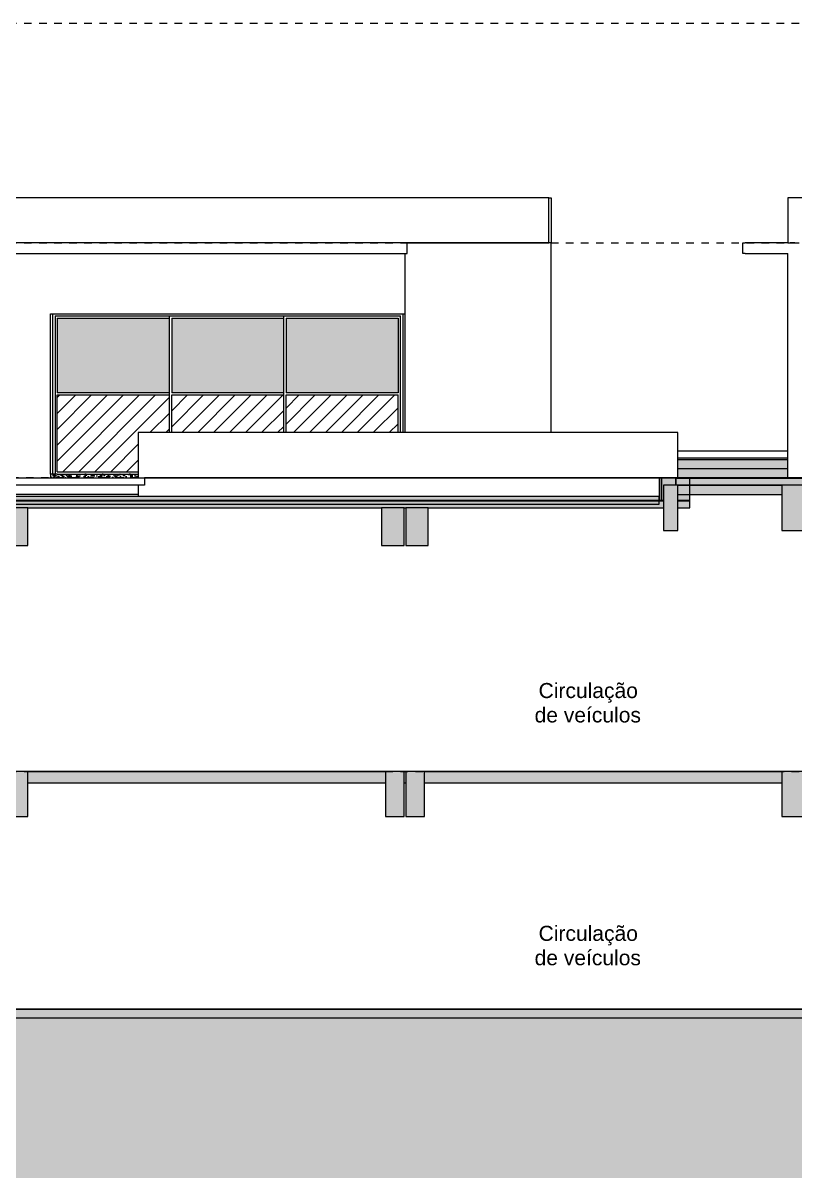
# Model space of a CAD drawing. Header units: metres. Extents: x -96 to 123, y 1 to 648.
# Drawn here: x -45.77 to -35.51, y 586.88 to 602.22 of the extents above; entities that cross this region are included whole.
import ezdxf

# ---------------------------------------------------------------- set-up
doc = ezdxf.new("R2010")
doc.units = ezdxf.units.M
doc.linetypes.add('_Tracejado longo', pattern=[0.014288, 0.009525, -0.004763])
doc.linetypes.add('IMPORT-LINHA_DE_FRONTEIRA', pattern=[0.065, 0.025, -0.00375, 0, -0.00375, 0, -0.00375, 0, -0.00375, 0.025, 0])
for name, color, linetype, lineweight in [('A-ANNO-TEXT', 7, 'Continuous', 5), ('A-DETL', 7, 'Continuous', 5), ('A-DETL-GENF', 7, 'Continuous', 5), ('A-DOOR', 7, 'Continuous', 5), ('A-DOOR-FRAM', 7, 'Continuous', 5), ('A-FLOR-CASE', 7, 'Continuous', 5), ('A-FLOR-LEVL', 7, 'Continuous', 5), ('A-FLOR-OTLN', 7, 'Continuous', 5), ('A-FLOR-PATT', 7, 'Continuous', 20), ('A-FLOR-STRS', 7, 'Continuous', 5), ('A-WALL', 7, 'Continuous', 5), ('A-WALL-PATT', 7, 'Continuous', 20), ('C-PKNG', 7, 'Continuous', 5), ('Dimensões', 7, 'Continuous', 5), ('DIVISA1', 7, 'Continuous', 5), ('GLEBA4_LOTE_78', 7, 'Continuous', 5), ('MURO1', 7, 'Continuous', 5)]:
    doc.layers.add(name, color=color, linetype=linetype, lineweight=lineweight)
doc.layers.add('LUC-PLA-EP-001-IMP-R00 - Sobreposição RVT_dwg', color=7, linetype='Continuous', lineweight=5, true_color=0x767676)
doc.styles.add('Arial_1', font='arial.ttf', dxfattribs={"height": 0.2})
pattern_1 = [(0, (-45.767, 595.358), (0.4064, 0.00502), [0.03353, -0.27127, 0.03353, -0.27127, -1.626]), (0, (-45.767, 595.358), (0.4064, 0.00502), [-0.6096, 0.03353, -0.57607, 0.03353, -0.27127, -0.7112]), (0, (-45.767, 595.358), (0.4064, 0.00502), [-1.524, 0.03353, -0.16967, 0.03353, -0.47447]), (175.105, (-45.615, 595.361), (-0.291191343, 0.014891664), [0.01683, -0.13613, 0.01683, -0.95191]), (175.105, (-45.615, 595.361), (-0.291191343, 0.014891664), [-0.16978, -0.13613, 0.01683, -0.28909, -0.50986]), (175.105, (-45.615, 595.361), (-0.291191343, 0.014891664), [-0.61183, 0.01683, -0.13613, 0.01683, -0.34008]), (175.105, (-45.615, 595.361), (-0.291191343, 0.014891664), [-0.78161, -0.08515, 0.01683, -0.2381]), (184.895, (-45.564, 595.371), (-0.11521098, -0.01991358), [0.01683, -0.13613, -0.96873]), (184.895, (-45.564, 595.371), (-0.11521098, -0.01991358), [-0.15296, 0.01683, -0.13613, -0.81578]), (184.895, (-45.564, 595.371), (-0.11521098, -0.01991358), [-0.30592, 0.01683, -0.28909, -0.50986]), (184.895, (-45.564, 595.371), (-0.11521098, -0.01991358), [-0.61183, 0.01683, -0.13613, -0.3569]), (184.895, (-45.564, 595.371), (-0.11521098, -0.01991358), [-0.76479, 0.01683, -0.08515, -0.25493]), (184.895, (-45.564, 595.371), (-0.11521098, -0.01991358), [-0.86676, 0.01683, -0.2381])]
pattern_2 = [(45, (-45.767, 618.222), (-0.106066, 0.106066), [])]

# ---------------------------------------------------------------- blocks, each defined once
blk = doc.blocks.new('xok - vaga carro - 2_5 x 5_0 m-2137348-Section 1')
at = {"layer": 'C-PKNG'}
for p, q in [((-50.196, 592.28), (-50.698, 592.28)), ((-46.006, 592.28), (-49.896, 592.28)), ((-45.698, 592.28), (-45.706, 592.28))]:
    blk.add_line(p, q, dxfattribs=at)
blk = doc.blocks.new('xok - vaga carro - 2_5 x 5_0 m-V1-Section 1')
at = {"layer": 'C-PKNG'}
for p, q in [((-40.956, 592.28), (-45.698, 592.28)), ((-40.698, 592.28), (-40.706, 592.28))]:
    blk.add_line(p, q, dxfattribs=at)
blk = doc.blocks.new('xok - vaga carro - 2_5 x 5_0 m-V2-Section 1')
at = {"layer": 'C-PKNG'}
for p, q in [((-40.686, 592.28), (-40.698, 592.28)), ((-35.698, 592.28), (-40.436, 592.28))]:
    blk.add_line(p, q, dxfattribs=at)
blk = doc.blocks.new('xok - vaga carro - 2_5 x 5_0 m-V3-Section 1')
at = {"layer": 'C-PKNG'}
for p, q in [((-35.686, 592.28), (-35.698, 592.28)), ((-31.496, 592.28), (-35.386, 592.28)), ((-30.698, 592.28), (-31.196, 592.28))]:
    blk.add_line(p, q, dxfattribs=at)
blk = doc.blocks.new('xok - vaga carro - 2_5 x 5_0 m-V7-Section 1')
at = {"layer": 'C-PKNG'}
blk.add_line((-79.73, 592.28), (-84.73, 592.28), dxfattribs=at)
blk = doc.blocks.new('xok - porta - correr multifolhas com trava - 4770 x 2240 - 3fls 2-3912925-Section 1')
at = {"layer": 'A-DOOR', "true_color": 0xe6e6e6}
for points in [[(-45.316, 597.31), (-43.826, 597.31), (-43.826, 598.3), (-45.316, 598.3), (-45.316, 598.166)], [(-43.795, 597.31), (-42.306, 597.31), (-42.306, 598.3), (-43.796, 598.3), (-43.796, 597.31)], [(-42.275, 597.31), (-40.786, 597.31), (-40.786, 598.3), (-42.276, 598.3), (-42.276, 597.31)]]:
    blk.add_hatch(color=254, dxfattribs=at).paths.add_polyline_path(points)
at = {"layer": 'A-DOOR-FRAM', "true_color": 0x808080}
h = blk.add_hatch(dxfattribs=at)
h.set_pattern_fill('FP_1', color=8, style=0, pattern_type=2)
h.set_pattern_definition(pattern_2)
h.paths.add_polyline_path([(-44.247, 596.26), (-44.241, 596.26), (-44.241, 596.78), (-43.826, 596.78), (-43.827, 597.28), (-45.316, 597.28), (-45.316, 596.26)])
h = blk.add_hatch(dxfattribs=at)
h.set_pattern_fill('FP_1', color=8, style=0, pattern_type=2)
h.set_pattern_definition(pattern_2)
h.paths.add_polyline_path([(-42.306, 596.78), (-42.307, 597.28), (-43.796, 597.28), (-43.796, 596.78), (-42.727, 596.78)])
h = blk.add_hatch(dxfattribs=at)
h.set_pattern_fill('FP_1', color=8, style=0, pattern_type=2)
h.set_pattern_definition(pattern_2)
h.paths.add_polyline_path([(-40.786, 596.78), (-40.787, 597.28), (-42.276, 597.28), (-42.276, 596.78), (-41.206, 596.78)])
at = {"layer": 'A-DOOR-FRAM'}
for p, q in [((-45.376, 596.23), (-45.376, 598.36)), ((-45.346, 598.33), (-45.346, 596.23)), ((-45.346, 598.33), (-40.756, 598.33)), ((-45.316, 598.3), (-43.826, 598.3)), ((-45.316, 598.3), (-45.316, 597.31)), ((-43.826, 596.78), (-43.826, 598.33)), ((-43.796, 598.3), (-42.306, 598.3)), ((-43.796, 598.3), (-43.796, 597.31)), ((-42.306, 596.78), (-42.306, 598.33)), ((-42.276, 598.3), (-40.786, 598.3)), ((-42.276, 598.3), (-42.276, 597.31)), ((-40.786, 598.3), (-40.786, 597.31)), ((-40.756, 596.78), (-40.756, 598.33)), ((-40.726, 598.36), (-40.726, 596.78)), ((-43.826, 597.31), (-45.316, 597.31)), ((-45.316, 596.26), (-45.316, 597.28)), ((-45.316, 597.28), (-43.826, 597.28)), ((-42.306, 597.31), (-43.796, 597.31)), ((-43.796, 596.78), (-43.796, 597.28)), ((-43.796, 597.28), (-42.306, 597.28)), ((-40.786, 597.31), (-42.276, 597.31)), ((-42.276, 596.78), (-42.276, 597.28)), ((-42.276, 597.28), (-40.786, 597.28)), ((-40.786, 596.78), (-40.786, 597.28)), ((-45.346, 596.23), (-45.376, 596.23)), ((-45.316, 596.26), (-44.241, 596.26))]:
    blk.add_line(p, q, dxfattribs=at)
blk = doc.blocks.new('XOK - Soleira Paramétrica - Soleira Entrada Fitness - 18 x 465-3578268-Section 1')
at = {"layer": 'A-FLOR-CASE', "true_color": 0xbbbbbb}
h = blk.add_hatch(dxfattribs=at)
h.set_pattern_fill('FP_5', color=9, style=0, pattern_type=2)
h.set_pattern_definition([(45, (-45.716, 618.273), (0, 0.2155261), [0.00718, -0.10417, 0.00335, -0.10082]), (45, (-45.705, 618.268), (0, 0.2155261), [0.00718, -0.10417, 0.00335, -0.10082]), (337.5, (-45.711, 618.278), (1.7e-06, -0.2155266), [0.0127, -0.07613, 0.00335, -0.07264]), (337.5, (-45.716, 618.273), (1.7e-06, -0.2155266), [0.0127, -0.07613, 0.00335, -0.07264]), (60, (-45.767, 618.222), (-0.1016032, 0.1759782), [0.00953, -0.09684, 0.00335, -0.09348]), (120, (-45.767, 618.222), (-0.2032032, -1.8e-06), [0.00953, -0.09684, 0.00335, -0.09348]), (0, (-45.772, 618.231), (0.1016, 0.17598), [0.00953, -0.09684, 0.00335, -0.09348])])
h.paths.add_polyline_path([(-44.247, 596.229), (-44.241, 596.229), (-44.241, 596.23), (-45.316, 596.23), (-45.316, 596.229)])
at = {"layer": 'A-FLOR-CASE'}
for p, q in [((-45.316, 596.23), (-44.241, 596.23)), ((-45.316, 596.229), (-45.316, 596.23))]:
    blk.add_line(p, q, dxfattribs=at)
blk = doc.blocks.new('LUC-ARQ-001-MOD-EMB_rvt-1-Section 1')
at = {"layer": 'A-FLOR-OTLN', "true_color": 0x808080}
blk.add_hatch(color=8, dxfattribs=at).paths.add_polyline_path([(-37.071, 595.96), (-35.686, 595.96), (-35.686, 596.08), (-35.386, 596.08), (-35.386, 595.96), (-31.496, 595.96), (-31.496, 596.08), (-31.196, 596.08), (-31.196, 595.96), (-26.281, 595.96), (-26.281, 596.08), (-37.071, 596.08)])
h = blk.add_hatch(color=8, dxfattribs=at)
h.paths.add_polyline_path([(-17.833, 592.13), (-17.616, 592.13), (-17.616, 592.28), (-20.646, 592.28), (-20.646, 592.13), (-18.023, 592.13)])
h.paths.add_polyline_path([(-35.386, 592.13), (-31.496, 592.13), (-31.496, 592.28), (-35.386, 592.28), (-35.386, 592.204)])
h.paths.add_polyline_path([(-4.846, 592.13), (-4.846, 592.28), (-13.246, 592.28), (-13.246, 592.13), (-12.364, 592.13), (-12.364, 592.16), (-5.036, 592.16), (-5.036, 592.13), (-4.912, 592.13)])
h.paths.add_polyline_path([(-15.743, 592.13), (-13.436, 592.13), (-13.436, 592.28), (-17.425, 592.28), (-17.425, 592.13), (-16.123, 592.13)])
h.paths.add_polyline_path([(-80.341, 592.13), (-77.291, 592.13), (-77.291, 592.28), (-80.341, 592.28), (-80.341, 592.27)])
h.paths.add_polyline_path([(-20.836, 592.13), (-20.836, 592.28), (-23.866, 592.28), (-23.866, 592.13), (-21.444, 592.13)])
h.paths.add_polyline_path([(-77.101, 592.13), (-74.016, 592.13), (-74.016, 592.28), (-77.101, 592.28), (-77.101, 592.205)])
h.paths.add_polyline_path([(-56.498, 592.13), (-56.101, 592.13), (-56.101, 592.28), (-56.498, 592.28)])
h.paths.add_polyline_path([(-55.911, 592.13), (-53.221, 592.13), (-53.221, 592.28), (-55.911, 592.28), (-55.911, 592.278)])
h.paths.add_polyline_path([(-53.031, 592.13), (-50.196, 592.13), (-50.196, 592.28), (-53.031, 592.28), (-53.031, 592.268)])
h.paths.add_polyline_path([(-24.165, 592.13), (-24.165, 592.28), (-27.571, 592.28), (-27.571, 592.13)])
h.paths.add_polyline_path([(-49.896, 592.13), (-46.006, 592.13), (-46.006, 592.28), (-49.896, 592.28), (-49.896, 592.256)])
h.paths.add_polyline_path([(-40.956, 592.13), (-40.956, 592.28), (-45.706, 592.28), (-45.706, 592.13)])
h.paths.add_polyline_path([(-35.686, 592.13), (-35.686, 592.28), (-40.436, 592.28), (-40.436, 592.13)])
h.paths.add_polyline_path([(-40.706, 592.13), (-40.686, 592.13), (-40.686, 592.28), (-40.706, 592.28), (-40.706, 592.223)])
h.paths.add_polyline_path([(-27.761, 592.13), (-27.761, 592.28), (-31.196, 592.28), (-31.196, 592.13)])
h = blk.add_hatch(color=8, dxfattribs=at)
h.paths.add_polyline_path([(-63.629, 589), (-14.264, 589), (-14.264, 589.12), (-68.23, 589.12), (-68.23, 589), (-63.819, 589)])
h.paths.add_polyline_path([(-73.727, 589), (-73.727, 589.12), (-90.031, 589.12), (-90.031, 589), (-73.73, 589)])
at = {"layer": 'A-FLOR-PATT', "lineweight": 5, "true_color": 0xe5e5e5}
h = blk.add_hatch(dxfattribs=at)
h.set_pattern_fill('FP_3', color=254, style=0, pattern_type=2)
h.set_pattern_definition(pattern_1)
h.paths.add_polyline_path([(-44.241, 596.18), (-44.241, 596.229), (-45.316, 596.229), (-45.316, 596.23), (-45.406, 596.23), (-45.406, 596.18), (-44.247, 596.18)])
h = blk.add_hatch(dxfattribs=at)
h.set_pattern_fill('FP_3', color=254, style=0, pattern_type=2)
h.set_pattern_definition(pattern_1)
h.paths.add_polyline_path([(-44.241, 596.18), (-44.241, 596.229), (-45.316, 596.229), (-45.316, 596.23), (-45.406, 596.23), (-45.406, 596.18), (-44.247, 596.18)])
at = {"layer": 'A-FLOR-PATT', "lineweight": 5, "true_color": 0x808080}
for points in [[(-26.385, 596.17), (-26.195, 596.17), (-26.195, 596.18), (-37.098, 596.18), (-37.098, 596.17), (-26.575, 596.17)], [(-30.755, 596.08), (-26.195, 596.08), (-26.195, 596.17), (-37.098, 596.17), (-37.098, 596.08), (-30.945, 596.08)], [(-38.166, 595.83), (-37.318, 595.83), (-37.318, 595.93), (-55.067, 595.93), (-55.067, 595.88), (-54.986, 595.88), (-54.986, 595.83), (-39.686, 595.83)]]:
    blk.add_hatch(color=8, dxfattribs=at).paths.add_polyline_path(points)
h = blk.add_hatch(color=8, dxfattribs=at)
h.paths.add_polyline_path([(-49.567, 595.87), (-37.261, 595.87), (-37.261, 595.88), (-55.237, 595.88), (-55.236, 595.88), (-54.986, 595.88), (-54.986, 595.87), (-49.757, 595.87)])
h.paths.add_polyline_path([(-36.908, 595.87), (-36.908, 595.88), (-37.071, 595.88), (-37.071, 595.87)])
h = blk.add_hatch(color=8, dxfattribs=at)
h.paths.add_polyline_path([(-48.047, 595.78), (-37.261, 595.78), (-37.261, 595.87), (-54.986, 595.87), (-54.986, 595.78), (-48.807, 595.78)])
h.paths.add_polyline_path([(-36.908, 595.78), (-36.908, 595.87), (-37.071, 595.87), (-37.071, 595.78)])
at = {"layer": 'A-FLOR-STRS', "true_color": 0xdcdcdc}
for points in [[(-36.646, 596.42), (-35.606, 596.42), (-35.606, 596.44), (-37.068, 596.44), (-37.068, 596.42)], [(-35.886, 596.3), (-35.606, 596.3), (-35.606, 596.42), (-37.068, 596.42), (-37.068, 596.3), (-36.646, 596.3)], [(-35.886, 596.18), (-35.606, 596.18), (-35.606, 596.3), (-37.068, 596.3), (-37.068, 596.18), (-36.646, 596.18)]]:
    blk.add_hatch(color=254, dxfattribs=at).paths.add_polyline_path(points)
at = {"layer": 'A-WALL', "true_color": 0xffb76f}
blk.add_hatch(color=31, dxfattribs=at).paths.add_polyline_path([(-37.318, 595.88), (-37.288, 595.88), (-37.288, 596.18), (-37.318, 596.18)])
at = {"layer": 'A-WALL-PATT', "lineweight": 5, "true_color": 0xffb76f}
for points in [[(-37.261, 595.88), (-37.261, 596.08), (-37.098, 596.08), (-37.098, 596.18), (-37.288, 596.18), (-37.288, 595.88)], [(-37.071, 595.88), (-36.908, 595.88), (-36.908, 596.18), (-37.098, 596.18), (-37.098, 596.08), (-37.071, 596.08)]]:
    blk.add_hatch(color=31, dxfattribs=at).paths.add_polyline_path(points)
at = {"layer": 'A-FLOR-OTLN'}
for p, q in [((-37.068, 596.54), (-35.606, 596.54)), ((-35.606, 596.44), (-37.068, 596.44)), ((-46.156, 596.18), (-44.155, 596.18)), ((-45.316, 596.23), (-45.406, 596.23)), ((-45.406, 596.229), (-45.406, 596.18)), ((-44.155, 596.18), (-44.155, 596.08)), ((-37.098, 596.17), (-37.098, 596.08)), ((-26.195, 596.17), (-37.098, 596.17)), ((-44.155, 596.08), (-46.156, 596.08)), ((-44.241, 595.96), (-46.126, 595.96)), ((-37.071, 596.08), (-35.686, 596.08)), ((-37.261, 595.87), (-54.986, 595.87)), ((-36.908, 595.87), (-37.071, 595.87)), ((-36.908, 595.78), (-36.908, 595.87)), ((-45.706, 595.78), (-41.006, 595.78)), ((-40.706, 595.78), (-40.686, 595.78)), ((-40.386, 595.78), (-37.261, 595.78)), ((-37.071, 595.78), (-36.908, 595.78))]:
    blk.add_line(p, q, dxfattribs=at)
at = {"layer": 'A-FLOR-OTLN', "color": 8, "true_color": 0x808080}
for p, q in [((-26.195, 596.18), (-37.098, 596.18)), ((-37.098, 596.18), (-37.098, 596.17)), ((-37.261, 595.88), (-54.986, 595.88)), ((-36.908, 595.88), (-37.071, 595.88)), ((-36.908, 595.87), (-36.908, 595.88))]:
    blk.add_line(p, q, dxfattribs=at)
at = {"layer": 'A-FLOR-OTLN', "lineweight": 20}
for p, q in [((-35.686, 596.08), (-37.071, 596.08)), ((-37.071, 595.96), (-35.686, 595.96)), ((-37.318, 595.93), (-55.067, 595.93)), ((-54.986, 595.83), (-37.318, 595.83)), ((-37.318, 595.83), (-37.318, 595.93)), ((-40.956, 592.28), (-45.706, 592.28)), ((-40.686, 592.28), (-40.706, 592.28)), ((-35.686, 592.28), (-40.436, 592.28)), ((-45.706, 592.13), (-40.956, 592.13)), ((-40.706, 592.13), (-40.686, 592.13)), ((-40.436, 592.13), (-35.686, 592.13)), ((-14.264, 589.12), (-56.808, 589.12))]:
    blk.add_line(p, q, dxfattribs=at)
at = {"layer": 'A-FLOR-STRS'}
for p, q in [((-35.606, 596.42), (-37.068, 596.42)), ((-35.606, 596.3), (-37.068, 596.3))]:
    blk.add_line(p, q, dxfattribs=at)
at = {"layer": 'A-WALL'}
for p, q in [((-38.782, 599.9), (-53.481, 599.9)), ((-38.782, 599.9), (-38.752, 599.9)), ((-38.782, 599.3), (-38.782, 599.9)), ((-38.752, 599.9), (-38.752, 599.3)), ((-25.996, 599.9), (-35.606, 599.9)), ((-35.606, 599.9), (-35.606, 599.3)), ((-40.666, 599.3), (-49.251, 599.3)), ((-38.752, 599.3), (-40.666, 599.3)), ((-40.666, 599.3), (-38.782, 599.3)), ((-40.666, 599.16), (-40.666, 599.3)), ((-38.752, 596.78), (-38.752, 599.3)), ((-36.206, 599.16), (-36.206, 599.3)), ((-36.206, 599.3), (-36.176, 599.3)), ((-35.606, 599.3), (-36.176, 599.3)), ((-35.606, 599.3), (-35.514, 599.3)), ((-35.606, 599.3), (-35.576, 599.3)), ((-35.514, 599.3), (-35.576, 599.3)), ((-49.251, 599.16), (-40.666, 599.16)), ((-40.696, 599.16), (-40.696, 596.78)), ((-36.176, 599.16), (-36.206, 599.16)), ((-36.176, 599.16), (-35.606, 599.16)), ((-35.606, 596.18), (-35.606, 599.16)), ((-45.406, 596.229), (-45.406, 598.36)), ((-45.406, 598.36), (-40.696, 598.36)), ((-45.376, 596.23), (-45.376, 598.36)), ((-40.726, 598.36), (-40.726, 596.78)), ((-37.068, 596.78), (-44.241, 596.78)), ((-44.241, 596.78), (-44.241, 596.18)), ((-37.068, 596.18), (-37.068, 596.78)), ((-45.316, 596.23), (-45.376, 596.23)), ((-37.318, 596.18), (-44.155, 596.18)), ((-44.241, 596.08), (-44.241, 595.93))]:
    blk.add_line(p, q, dxfattribs=at)
at = {"layer": 'A-WALL', "lineweight": 20}
for p, q in [((-37.288, 596.18), (-37.318, 596.18)), ((-37.318, 596.18), (-37.318, 595.88)), ((-37.288, 596.18), (-37.288, 595.88)), ((-37.098, 596.18), (-37.288, 596.18)), ((-37.288, 595.88), (-37.288, 596.18)), ((-37.098, 596.08), (-37.098, 596.18)), ((-37.098, 596.18), (-37.098, 596.08)), ((-36.908, 596.18), (-37.098, 596.18)), ((-36.908, 595.88), (-36.908, 596.18)), ((-37.318, 595.88), (-37.288, 595.88)), ((-37.288, 595.88), (-37.261, 595.88)), ((-37.071, 595.88), (-36.908, 595.88))]:
    blk.add_line(p, q, dxfattribs=at)
at = {"layer": 'A-DOOR', "color": 253, "lineweight": 5, "true_color": 0x999999}
blk.add_blockref('xok - porta - correr multifolhas com trava - 4770 x 2240 - 3fls 2-3912925-Section 1', (0, 0), dxfattribs=at)
at = {"layer": 'A-FLOR-CASE', "color": 253, "lineweight": 5, "true_color": 0x999999}
blk.add_blockref('XOK - Soleira Paramétrica - Soleira Entrada Fitness - 18 x 465-3578268-Section 1', (0, 0), dxfattribs=at)
at = {"layer": 'C-PKNG', "color": 253, "lineweight": 5, "true_color": 0x999999}
for name, p in [('xok - vaga carro - 2_5 x 5_0 m-2137348-Section 1', (0, 0)), ('xok - vaga carro - 2_5 x 5_0 m-V1-Section 1', (0, 0)), ('xok - vaga carro - 2_5 x 5_0 m-V2-Section 1', (0, 0)), ('xok - vaga carro - 2_5 x 5_0 m-V3-Section 1', (0, 0)), ('xok - vaga carro - 2_5 x 5_0 m-V7-Section 1', (34.032, -3.16)), ('xok - vaga carro - 2_5 x 5_0 m-V7-Section 1', (39.032, -3.16)), ('xok - vaga carro - 2_5 x 5_0 m-V7-Section 1', (44.032, -3.16)), ('xok - vaga carro - 2_5 x 5_0 m-V7-Section 1', (49.032, -3.16))]:
    blk.add_blockref(name, p, dxfattribs=at)
blk = doc.blocks.new('LUC-PLA-EP-001-IMP-R00 - Sobreposição RVT_dwg_PS_CRUZETA-3147893-Section 1')
at = {"layer": 'GLEBA4_LOTE_78'}
blk.add_line((1.001, 592.28), (1.301, 592.28), dxfattribs=at)
blk = doc.blocks.new('LUC-PLA-EP-001-IMP-R00 - Sobreposição RVT_dwg_PN4-3147896-Section 1')
blk.add_blockref('LUC-PLA-EP-001-IMP-R00 - Sobreposição RVT_dwg_PS_CRUZETA-3147893-Section 1', (-89.557, 0))
blk = doc.blocks.new('LUC-PLA-EP-001-IMP-R00 - Sobreposição RVT_dwg-3147753-Section 1')
at = {"layer": 'Dimensões'}
for p, q in [((-42.274, 592.28), (-43.279, 592.28)), ((-42.257, 592.28), (-43.262, 592.28)), ((-43.036, 592.28), (-43.043, 592.28)), ((-43.005, 592.28), (-42.998, 592.28)), ((-42.008, 592.28), (-42.022, 592.28)), ((-41.774, 592.28), (-40.956, 592.28)), ((-40.706, 592.28), (-40.686, 592.28)), ((-40.436, 592.28), (-35.686, 592.28))]:
    blk.add_line(p, q, dxfattribs=at)
at = {"layer": 'DIVISA1', "linetype": 'IMPORT-LINHA_DE_FRONTEIRA'}
for p, q in [((-40.956, 592.28), (-45.706, 592.28)), ((-40.686, 592.28), (-40.706, 592.28)), ((-35.686, 592.28), (-40.436, 592.28))]:
    blk.add_line(p, q, dxfattribs=at)
at = {"layer": 'MURO1'}
for p, q in [((-40.706, 592.28), (-40.686, 592.28)), ((-40.436, 592.28), (-35.686, 592.28))]:
    blk.add_line(p, q, dxfattribs=at)
at = {"layer": 'MURO1', "flags": 128}
blk.add_lwpolyline([(-45.706, 592.28), (-42.03, 592.28), (-42.007, 592.28), (-40.956, 592.28)], dxfattribs=at)
blk.add_blockref('LUC-PLA-EP-001-IMP-R00 - Sobreposição RVT_dwg_PN4-3147896-Section 1', (46.438, 0))
blk = doc.blocks.new('LUC-PLA-EP-001-IMP-R00 - Sobreposição RVT_dwg-V111-Section 1')
at = {"layer": 'Dimensões'}
for p, q in [((-42.274, 589.12), (-43.279, 589.12)), ((-42.257, 589.12), (-43.262, 589.12)), ((-43.036, 589.12), (-43.043, 589.12)), ((-43.005, 589.12), (-42.998, 589.12)), ((-42.008, 589.12), (-42.022, 589.12)), ((-41.774, 589.12), (-22.273, 589.12))]:
    blk.add_line(p, q, dxfattribs=at)
at = {"layer": 'DIVISA1', "linetype": 'IMPORT-LINHA_DE_FRONTEIRA'}
blk.add_line((-12.364, 589.12), (-90.031, 589.12), dxfattribs=at)
at = {"layer": 'MURO1', "flags": 128}
blk.add_lwpolyline([(-89.811, 589.12), (-89.95, 589.12), (-42.03, 589.12), (-42.007, 589.12), (-12.364, 589.12)], dxfattribs=at)
blk.add_blockref('LUC-PLA-EP-001-IMP-R00 - Sobreposição RVT_dwg_PN4-3147896-Section 1', (46.438, -3.16))
blk = doc.blocks.new('LUC-PLA-EP-001-IMP-R00 - Sobreposição RVT_dwg-V112-Section 1')
at = {"layer": 'Dimensões'}
for p, q in [((-42.274, 596.18), (-43.279, 596.18)), ((-42.257, 596.18), (-43.262, 596.18)), ((-43.036, 596.18), (-43.043, 596.18)), ((-43.005, 596.18), (-42.998, 596.18)), ((-42.008, 596.18), (-42.026, 596.18)), ((-41.775, 596.18), (-37.318, 596.18)), ((-41.774, 596.18), (-22.273, 596.18))]:
    blk.add_line(p, q, dxfattribs=at)
at = {"layer": 'DIVISA1', "linetype": 'IMPORT-LINHA_DE_FRONTEIRA'}
blk.add_line((-0.031, 596.18), (-90.031, 596.18), dxfattribs=at)
at = {"layer": 'MURO1', "flags": 128}
blk.add_lwpolyline([(-89.811, 596.18), (-89.34, 596.18), (-89.95, 596.18), (-42.03, 596.18), (-42.007, 596.18), (-0.049, 596.18)], dxfattribs=at)
blk.add_blockref('LUC-PLA-EP-001-IMP-R00 - Sobreposição RVT_dwg_PN4-3147896-Section 1', (46.438, 3.9))

msp = doc.modelspace()

# ---------------------------------------------------------------- hatches: boundary and pattern name
at = {"layer": 'A-DETL-GENF', "true_color": 0x808080}
h = msp.add_hatch(color=8, dxfattribs=at)
h.paths.add_polyline_path([(-90.031, 590.5), (-89.739, 590.5), (-89.739, 591.1), (-90.031, 591.1)])
h.paths.add_polyline_path([(-56.501, 591.53), (-56.501, 591.68), (-55.911, 591.68), (-55.911, 592.28), (-56.101, 592.28), (-56.101, 591.78), (-56.501, 591.78), (-56.501, 592.28), (-56.691, 592.28), (-56.691, 591.53)])
h.paths.add_polyline_path([(-35.386, 591.68), (-35.386, 592.28), (-35.686, 592.28), (-35.686, 591.68)])
h.paths.add_polyline_path([(-85.091, 591.68), (-85.091, 592.28), (-85.391, 592.28), (-85.391, 591.68)])
h.paths.add_polyline_path([(-13.436, 591.68), (-13.246, 591.68), (-13.246, 592.28), (-13.436, 592.28), (-13.436, 591.794)])
h.paths.add_polyline_path([(-40.956, 591.68), (-40.706, 591.68), (-40.706, 592.28), (-40.956, 592.28)])
h.paths.add_polyline_path([(-40.686, 591.68), (-40.436, 591.68), (-40.436, 592.28), (-40.686, 592.28)])
h.paths.add_polyline_path([(-53.031, 591.68), (-53.031, 592.28), (-53.221, 592.28), (-53.221, 591.68)])
h.paths.add_polyline_path([(-31.496, 591.68), (-31.196, 591.68), (-31.196, 592.28), (-31.496, 592.28)])
h.paths.add_polyline_path([(-17.425, 591.68), (-17.425, 592.28), (-17.616, 592.28), (-17.616, 591.68)])
h.paths.add_polyline_path([(-20.836, 591.68), (-20.646, 591.68), (-20.646, 592.28), (-20.836, 592.28)])
h.paths.add_polyline_path([(-49.896, 591.68), (-49.896, 592.28), (-50.196, 592.28), (-50.196, 591.68)])
h.paths.add_polyline_path([(-27.761, 591.68), (-27.571, 591.68), (-27.571, 592.28), (-27.761, 592.28)])
h.paths.add_polyline_path([(-45.767, 591.68), (-45.706, 591.68), (-45.706, 592.28), (-46.006, 592.28), (-46.006, 591.68)])
h.paths.add_polyline_path([(-90.031, 591.68), (-89.841, 591.68), (-89.841, 592.13), (-90.031, 592.13)])
h.paths.add_polyline_path([(-24.165, 591.68), (-23.866, 591.68), (-23.866, 592.28), (-24.165, 592.28)])
h.paths.add_polyline_path([(-77.291, 591.68), (-77.101, 591.68), (-77.101, 592.28), (-77.291, 592.28)])
h.paths.add_polyline_path([(-74.016, 591.68), (-73.826, 591.68), (-73.826, 592.28), (-74.016, 592.28)])
h.paths.add_polyline_path([(-80.341, 591.68), (-80.341, 592.27), (-80.641, 592.27), (-80.641, 591.68)])
h.paths.add_polyline_path([(-50.196, 595.08), (-49.846, 595.08), (-49.846, 595.78), (-50.196, 595.78), (-50.196, 595.618)])
h.paths.add_polyline_path([(-41.006, 595.28), (-40.706, 595.28), (-40.706, 595.78), (-41.006, 595.78), (-41.006, 595.618)])
h.paths.add_polyline_path([(-55.236, 595.28), (-54.986, 595.28), (-54.986, 595.88), (-55.236, 595.88), (-55.236, 595.618)])
h.paths.add_polyline_path([(-45.767, 595.28), (-45.706, 595.28), (-45.706, 595.78), (-46.006, 595.78), (-46.006, 595.28)])
h.paths.add_polyline_path([(-40.686, 595.28), (-40.386, 595.28), (-40.386, 595.78), (-40.686, 595.78), (-40.686, 595.618)])
h.paths.add_polyline_path([(-86.436, 595.303), (-86.436, 595.903), (-86.626, 595.903), (-86.626, 595.303)])
h.paths.add_polyline_path([(-80.341, 595.303), (-80.341, 595.903), (-80.641, 595.903), (-80.641, 595.303)])
h.paths.add_polyline_path([(-85.391, 595.303), (-85.091, 595.303), (-85.091, 595.903), (-85.391, 595.903)])
h.paths.add_polyline_path([(-75.442, 595.43), (-75.442, 596.02), (-75.631, 596.02), (-75.631, 595.43)])
h.paths.add_polyline_path([(-35.686, 595.48), (-35.386, 595.48), (-35.386, 596.08), (-35.686, 596.08), (-35.686, 595.618)])
h.paths.add_polyline_path([(-37.261, 595.48), (-37.071, 595.48), (-37.071, 596.08), (-37.261, 596.08), (-37.261, 595.618)])
h.paths.add_polyline_path([(-31.196, 595.48), (-31.196, 596.08), (-31.496, 596.08), (-31.496, 595.48)])
h.paths.add_polyline_path([(-26.031, 595.48), (-26.031, 596.08), (-26.281, 596.08), (-26.281, 595.48)])
at = {"layer": 'A-DETL-GENF', "true_color": 0x804040}
h = msp.add_hatch(dxfattribs=at)
h.set_pattern_fill('FP_7', color=17, style=0, pattern_type=2)
h.set_pattern_definition([(0, (-45.767, 618.222), (0.635, 0.635), [0.635, -0.635]), (0, (-45.767, 618.46), (0.635, 0.635), [0.635, -0.635]), (0, (-45.767, 618.699), (0.635, 0.635), [0.635, -0.635]), (90, (-45.688, 618.778), (-0.635, 0.635), [0.635, -0.635]), (90, (-45.45, 618.778), (-0.635, 0.635), [0.635, -0.635]), (90, (-45.212, 618.778), (-0.635, 0.635), [0.635, -0.635])])
h.paths.add_polyline_path([(1.869, 586.88), (1.869, 591.2), (-5.036, 591.2), (-5.036, 592.16), (-12.364, 592.16), (-12.364, 589), (-68.135, 589), (-68.135, 588.674), (-73.73, 589), (-90.031, 589), (-90.031, 592.28), (-91.131, 592.28), (-91.131, 586.88), (-3.202, 586.88)])

# ---------------------------------------------------------------- linework, layer by layer
at = {"layer": 'A-DETL'}
for p, q in [((-37.071, 596.08), (-37.261, 596.08)), ((-37.261, 596.08), (-37.261, 595.48)), ((-37.071, 595.48), (-37.071, 596.08)), ((-35.686, 596.08), (-35.686, 595.48)), ((-35.386, 596.08), (-35.686, 596.08)), ((-45.706, 595.78), (-46.006, 595.78)), ((-45.706, 595.28), (-45.706, 595.78)), ((-41.006, 595.78), (-41.006, 595.28)), ((-40.706, 595.78), (-41.006, 595.78)), ((-40.706, 595.28), (-40.706, 595.78)), ((-40.686, 595.78), (-40.686, 595.28)), ((-40.386, 595.78), (-40.686, 595.78)), ((-40.386, 595.28), (-40.386, 595.78)), ((-37.261, 595.48), (-37.071, 595.48)), ((-35.686, 595.48), (-35.386, 595.48)), ((-46.006, 595.28), (-45.706, 595.28)), ((-41.006, 595.28), (-40.706, 595.28)), ((-40.686, 595.28), (-40.386, 595.28)), ((-45.706, 592.28), (-46.006, 592.28)), ((-45.706, 591.68), (-45.706, 592.28)), ((-40.706, 592.28), (-40.956, 592.28)), ((-40.956, 592.28), (-40.956, 591.68)), ((-40.706, 591.68), (-40.706, 592.28)), ((-40.436, 592.28), (-40.686, 592.28)), ((-40.686, 592.28), (-40.686, 591.68)), ((-40.436, 591.68), (-40.436, 592.28)), ((-35.386, 592.28), (-35.686, 592.28)), ((-35.686, 592.28), (-35.686, 591.68)), ((-46.006, 591.68), (-45.706, 591.68)), ((-40.956, 591.68), (-40.706, 591.68)), ((-40.686, 591.68), (-40.436, 591.68)), ((-35.686, 591.68), (-35.386, 591.68)), ((-12.364, 589), (-68.135, 589))]:
    msp.add_line(p, q, dxfattribs=at)
at = {"layer": 'A-FLOR-LEVL', "linetype": '_Tracejado longo'}
for p, q in [((-93.957, 602.22), (2.54, 602.22)), ((-93.957, 599.3), (2.54, 599.3)), ((-93.957, 596.18), (2.54, 596.18)), ((-93.957, 592.28), (2.54, 592.28)), ((-93.957, 589.12), (2.54, 589.12))]:
    msp.add_line(p, q, dxfattribs=at)

# ---------------------------------------------------------------- block references
at = {"lineweight": 5}
msp.add_blockref('LUC-ARQ-001-MOD-EMB_rvt-1-Section 1', (0, 0), dxfattribs=at)
at = {"layer": 'LUC-PLA-EP-001-IMP-R00 - Sobreposição RVT_dwg', "color": 7}
for name in ['LUC-PLA-EP-001-IMP-R00 - Sobreposição RVT_dwg-V112-Section 1', 'LUC-PLA-EP-001-IMP-R00 - Sobreposição RVT_dwg-3147753-Section 1', 'LUC-PLA-EP-001-IMP-R00 - Sobreposição RVT_dwg-V111-Section 1']:
    msp.add_blockref(name, (0, 0), dxfattribs=at)

# ---------------------------------------------------------------- texts
at = {"layer": 'A-ANNO-TEXT', "char_height": 0.2, "attachment_point": 1, "style": 'Arial_1'}
for s, insert, width in [('Circulação ', (-38.92, 593.454), 1.73966), ('de veículos', (-38.973, 593.13), 1.77173), ('Circulação ', (-38.92, 590.229), 1.73966), ('de veículos', (-38.973, 589.905), 1.77173)]:
    msp.add_mtext(s, dxfattribs=dict(at, insert=insert, width=width))

doc.saveas('drawing.dxf')
